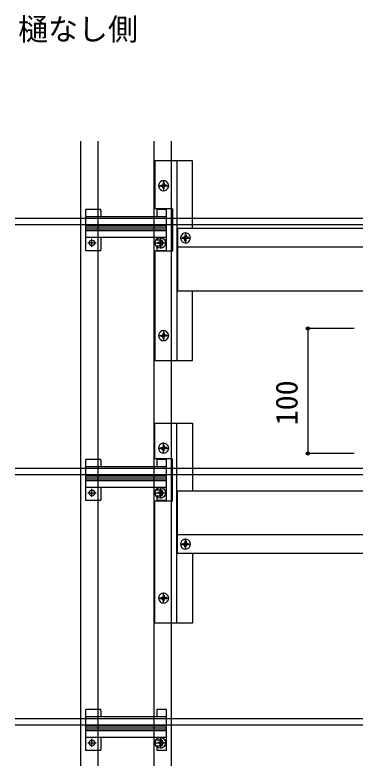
# Model space of a CAD drawing. Units: millimetres, scale not verified. Extents: x -1050 to 1050, y -1566 to 1557.
# Drawn here: x 63 to 336, y -171 to 430 of the extents above; entities that cross this region are included whole.
import ezdxf
from ezdxf.enums import TextEntityAlignment as Align

# ---------------------------------------------------------------- set-up
doc = ezdxf.new("R2010")
doc.units = ezdxf.units.MM
doc.header["$LTSCALE"] = 8
for name, color, linetype in [('0-1_USER1', 3, 'Continuous'), ('0-3_YKK_12', 2, 'Continuous'), ('0-4_YKK_13', 4, 'Continuous'), ('0-6_YKK_D', 6, 'Continuous')]:
    doc.layers.add(name, color=color, linetype=linetype)
doc.styles.add('ＭＳ ゴシック', font='')
doc.styles.get('ＭＳ ゴシック').set_extended_font_data('MS Gothic')

msp = doc.modelspace()

# ---------------------------------------------------------------- linework, layer by layer
at = {"layer": '0-3_YKK_12'}
for p, q in [((115.302, -170.635), (115.302, 329.365)), ((129.302, -170.635), (129.302, 329.365)), ((174.102, -170.635), (174.102, 329.365)), ((188.102, -170.635), (188.102, 329.365)), ((749.202, 267.365), (62.702, 267.365)), ((749.202, 262.365), (62.702, 262.365)), ((192.702, 259.365), (192.702, 209.365)), ((610.702, 259.365), (192.702, 259.365)), ((610.702, 244.365), (192.702, 244.365)), ((610.702, 209.365), (192.702, 209.365)), ((362.202, 67.365), (62.702, 67.365)), ((362.202, 62.365), (62.702, 62.365)), ((610.702, 49.365), (192.702, 49.365)), ((192.702, -0.635), (192.702, 49.365)), ((610.702, 14.365), (192.702, 14.365)), ((610.702, -0.635), (192.702, -0.635)), ((62.702, -132.635), (749.202, -132.635)), ((62.702, -137.635), (749.202, -137.635))]:
    msp.add_line(p, q, dxfattribs=at)
at = {"layer": '0-4_YKK_13'}
for p, q in [((192.202, 313.665), (192.202, 153.665)), ((181.183, 294.802), (181.082, 294.284)), ((181.202, 295.91), (181.183, 294.802)), ((181.702, 298.065), (181.702, 289.265)), ((182.202, 295.91), (182.221, 294.802)), ((182.221, 294.802), (182.322, 294.284)), ((177.302, 293.665), (186.102, 293.665)), ((180.565, 294.184), (181.082, 294.284)), ((180.565, 293.145), (181.082, 293.045)), ((181.183, 292.528), (181.082, 293.045)), ((181.202, 291.42), (181.183, 292.528)), ((182.202, 291.42), (182.221, 292.528)), ((182.221, 292.528), (182.322, 293.045)), ((182.839, 294.184), (182.322, 294.284)), ((182.839, 293.145), (182.322, 293.045)), ((183.947, 294.165), (182.839, 294.184)), ((183.947, 293.165), (182.839, 293.145)), ((131.302, 274.665), (119.302, 274.665)), ((119.302, 273.665), (119.302, 274.665)), ((119.302, 268.765), (119.302, 273.665)), ((131.302, 273.665), (131.302, 274.665)), ((131.302, 273.665), (131.302, 268.765)), ((188.702, 275.165), (174.702, 275.165)), ((176.302, 273.665), (176.302, 268.765)), ((184.102, 273.665), (184.102, 274.665)), ((184.102, 268.765), (184.102, 273.665)), ((184.102, 268.765), (119.302, 268.765)), ((119.302, 267.439), (119.302, 268.765)), ((119.302, 262.577), (119.302, 267.439)), ((184.102, 267.439), (184.102, 268.765)), ((184.102, 262.577), (184.102, 267.439)), ((119.302, 261.677), (119.302, 262.577)), ((119.302, 262.095), (184.102, 262.095)), ((119.302, 260.779), (119.302, 261.677)), ((119.302, 260.629), (119.302, 260.779)), ((119.302, 260.709), (184.102, 260.709)), ((119.302, 259.201), (119.302, 260.629)), ((119.302, 259.051), (119.302, 259.201)), ((119.302, 259.12), (184.102, 259.12)), ((119.302, 258.152), (119.302, 259.051)), ((184.102, 261.677), (184.102, 262.577)), ((184.102, 260.779), (184.102, 261.677)), ((184.102, 260.629), (184.102, 260.779)), ((184.102, 259.201), (184.102, 260.629)), ((184.102, 259.051), (184.102, 259.201)), ((184.102, 258.152), (184.102, 259.051)), ((119.302, 257.252), (119.302, 258.152)), ((119.302, 257.735), (184.102, 257.735)), ((119.302, 253.79), (119.302, 257.252)), ((119.302, 252.465), (119.302, 253.79)), ((119.302, 252.465), (184.102, 252.465)), ((119.302, 242.665), (119.302, 252.465)), ((131.302, 252.465), (131.302, 242.665)), ((176.302, 252.465), (176.302, 250.115)), ((179.102, 252.415), (179.102, 243.315)), ((184.102, 257.252), (184.102, 258.152)), ((184.102, 253.79), (184.102, 257.252)), ((184.102, 252.465), (184.102, 253.79)), ((184.102, 242.665), (184.102, 252.465)), ((198.065, 252.384), (198.582, 252.485)), ((198.683, 253.002), (198.582, 252.485)), ((198.702, 254.11), (198.683, 253.002)), ((199.202, 256.265), (199.202, 247.465)), ((199.702, 254.11), (199.721, 253.002)), ((199.721, 253.002), (199.822, 252.485)), ((200.339, 252.384), (199.822, 252.485)), ((201.447, 252.365), (200.339, 252.384)), ((121.052, 247.865), (127.552, 247.865)), ((124.302, 244.615), (124.302, 251.115)), ((174.552, 247.865), (183.652, 247.865)), ((175.852, 247.865), (182.352, 247.865)), ((179.102, 250.115), (176.302, 250.115)), ((177.027, 248.215), (177.027, 247.515)), ((178.252, 248.215), (177.027, 248.215)), ((178.252, 247.515), (177.027, 247.515)), ((179.452, 249.94), (178.752, 249.94)), ((178.752, 249.94), (178.752, 248.715)), ((178.752, 247.015), (178.752, 245.79)), ((179.102, 244.615), (179.102, 251.115)), ((179.452, 249.94), (179.452, 248.715)), ((179.452, 247.015), (179.452, 245.79)), ((181.177, 248.215), (179.952, 248.215)), ((181.177, 247.515), (179.952, 247.515)), ((181.177, 248.215), (181.177, 247.515)), ((194.802, 251.865), (203.602, 251.865)), ((198.065, 251.345), (198.582, 251.245)), ((198.683, 250.728), (198.582, 251.245)), ((198.702, 249.62), (198.683, 250.728)), ((199.702, 249.62), (199.721, 250.728)), ((199.721, 250.728), (199.822, 251.245)), ((200.339, 251.345), (199.822, 251.245)), ((201.447, 251.365), (200.339, 251.345)), ((131.302, 241.665), (131.302, 242.665)), ((176.302, 245.615), (179.102, 245.615)), ((176.302, 245.615), (176.302, 242.665)), ((176.302, 242.665), (176.302, 241.665)), ((184.102, 241.665), (176.302, 241.665)), ((179.452, 245.79), (178.752, 245.79)), ((184.102, 241.665), (184.102, 242.665)), ((180.565, 174.184), (181.082, 174.284)), ((181.183, 174.802), (181.082, 174.284)), ((181.202, 175.91), (181.183, 174.802)), ((181.702, 178.065), (181.702, 169.265)), ((182.202, 175.91), (182.221, 174.802)), ((182.221, 174.802), (182.322, 174.284)), ((182.839, 174.184), (182.322, 174.284)), ((177.302, 173.665), (186.102, 173.665)), ((180.565, 173.145), (181.082, 173.045)), ((181.183, 172.528), (181.082, 173.045)), ((181.202, 171.42), (181.183, 172.528)), ((182.202, 171.42), (182.221, 172.528)), ((182.221, 172.528), (182.322, 173.045)), ((182.839, 173.145), (182.322, 173.045)), ((183.947, 174.165), (182.839, 174.184)), ((183.947, 173.165), (182.839, 173.145)), ((192.202, -56.335), (192.202, 103.665)), ((180.565, 84.184), (181.082, 84.285)), ((181.183, 84.802), (181.082, 84.285)), ((181.202, 85.91), (181.183, 84.802)), ((181.702, 79.265), (181.702, 88.065)), ((182.202, 85.91), (182.221, 84.802)), ((182.221, 84.802), (182.322, 84.285)), ((182.839, 84.184), (182.322, 84.285)), ((183.947, 84.165), (182.839, 84.184)), ((177.302, 83.665), (186.102, 83.665)), ((180.565, 83.146), (181.082, 83.045)), ((181.183, 82.528), (181.082, 83.045)), ((181.202, 81.42), (181.183, 82.528)), ((182.202, 81.42), (182.221, 82.528)), ((182.221, 82.528), (182.322, 83.045)), ((182.839, 83.146), (182.322, 83.045)), ((183.947, 83.165), (182.839, 83.146)), ((131.302, 74.665), (119.302, 74.665)), ((119.302, 73.665), (119.302, 74.665)), ((119.302, 68.765), (119.302, 73.665)), ((131.302, 73.665), (131.302, 74.665)), ((131.302, 73.665), (131.302, 68.765)), ((176.302, 73.665), (176.302, 68.765)), ((184.102, 73.665), (184.102, 74.665)), ((184.102, 68.765), (184.102, 73.665)), ((184.102, 68.765), (119.302, 68.765)), ((119.302, 67.439), (119.302, 68.765)), ((119.302, 62.577), (119.302, 67.439)), ((184.102, 67.439), (184.102, 68.765)), ((184.102, 62.577), (184.102, 67.439)), ((119.302, 61.677), (119.302, 62.577)), ((119.302, 62.095), (184.102, 62.095)), ((119.302, 60.779), (119.302, 61.677)), ((119.302, 60.629), (119.302, 60.779)), ((119.302, 60.709), (184.102, 60.709)), ((119.302, 59.201), (119.302, 60.629)), ((184.102, 61.677), (184.102, 62.577)), ((184.102, 60.779), (184.102, 61.677)), ((184.102, 60.629), (184.102, 60.779)), ((184.102, 59.201), (184.102, 60.629)), ((119.302, 59.051), (119.302, 59.201)), ((119.302, 59.12), (184.102, 59.12)), ((119.302, 58.152), (119.302, 59.051)), ((119.302, 57.252), (119.302, 58.152)), ((119.302, 57.735), (184.102, 57.735)), ((119.302, 53.79), (119.302, 57.252)), ((184.102, 59.051), (184.102, 59.201)), ((184.102, 58.152), (184.102, 59.051)), ((184.102, 57.252), (184.102, 58.152)), ((184.102, 53.79), (184.102, 57.252)), ((119.302, 52.465), (119.302, 53.79)), ((119.302, 52.465), (184.102, 52.465)), ((119.302, 42.665), (119.302, 52.465)), ((124.302, 44.615), (124.302, 51.115)), ((131.302, 52.465), (131.302, 42.665)), ((176.302, 52.465), (176.302, 50.115)), ((179.102, 50.115), (176.302, 50.115)), ((177.027, 48.215), (177.027, 47.515)), ((178.252, 48.215), (177.027, 48.215)), ((179.452, 49.94), (178.752, 49.94)), ((178.752, 49.94), (178.752, 48.715)), ((179.102, 52.415), (179.102, 43.315)), ((179.102, 44.615), (179.102, 51.115)), ((179.452, 49.94), (179.452, 48.715)), ((181.177, 48.215), (179.952, 48.215)), ((181.177, 48.215), (181.177, 47.515)), ((184.102, 52.465), (184.102, 53.79)), ((184.102, 42.665), (184.102, 52.465)), ((121.052, 47.865), (127.552, 47.865)), ((131.302, 41.665), (131.302, 42.665)), ((174.552, 47.865), (183.652, 47.865)), ((175.852, 47.865), (182.352, 47.865)), ((176.302, 45.615), (179.102, 45.615)), ((176.302, 45.615), (176.302, 42.665)), ((176.302, 42.665), (176.302, 41.665)), ((178.252, 47.515), (177.027, 47.515)), ((178.752, 47.015), (178.752, 45.79)), ((179.452, 45.79), (178.752, 45.79)), ((179.452, 47.015), (179.452, 45.79)), ((181.177, 47.515), (179.952, 47.515)), ((184.102, 41.665), (184.102, 42.665)), ((188.702, 41.165), (174.702, 41.165)), ((184.102, 41.665), (176.302, 41.665)), ((194.802, 6.865), (203.602, 6.865)), ((198.065, 7.384), (198.582, 7.485)), ((198.065, 6.345), (198.582, 6.245)), ((198.683, 8.002), (198.582, 7.485)), ((198.683, 5.728), (198.582, 6.245)), ((198.702, 9.11), (198.683, 8.002)), ((199.202, 2.465), (199.202, 11.265)), ((199.702, 9.11), (199.721, 8.002)), ((199.721, 8.002), (199.822, 7.485)), ((199.721, 5.728), (199.822, 6.245)), ((200.339, 7.384), (199.822, 7.485)), ((200.339, 6.345), (199.822, 6.245)), ((201.447, 7.365), (200.339, 7.384)), ((201.447, 6.365), (200.339, 6.345)), ((198.702, 4.62), (198.683, 5.728)), ((199.702, 4.62), (199.721, 5.728)), ((180.565, -35.816), (181.082, -35.715)), ((181.183, -35.198), (181.082, -35.715)), ((181.202, -34.09), (181.183, -35.198)), ((181.702, -40.735), (181.702, -31.935)), ((182.202, -34.09), (182.221, -35.198)), ((182.221, -35.198), (182.322, -35.715)), ((182.839, -35.816), (182.322, -35.715)), ((183.947, -35.835), (182.839, -35.816)), ((177.302, -36.335), (186.102, -36.335)), ((180.565, -36.854), (181.082, -36.955)), ((181.183, -37.472), (181.082, -36.955)), ((181.202, -38.58), (181.183, -37.472)), ((182.202, -38.58), (182.221, -37.472)), ((182.221, -37.472), (182.322, -36.955)), ((182.839, -36.854), (182.322, -36.955)), ((183.947, -36.835), (182.839, -36.854)), ((131.302, -125.335), (119.302, -125.335)), ((119.302, -126.335), (119.302, -125.335)), ((131.302, -126.335), (131.302, -125.335)), ((184.102, -126.335), (184.102, -125.335)), ((119.302, -131.235), (119.302, -126.335)), ((184.102, -131.235), (119.302, -131.235)), ((119.302, -132.561), (119.302, -131.235)), ((131.302, -126.335), (131.302, -131.235)), ((176.302, -126.335), (176.302, -131.235)), ((184.102, -131.235), (184.102, -126.335)), ((184.102, -132.561), (184.102, -131.235)), ((119.302, -137.423), (119.302, -132.561)), ((119.302, -138.323), (119.302, -137.423)), ((119.302, -137.905), (184.102, -137.905)), ((184.102, -137.423), (184.102, -132.561)), ((184.102, -138.323), (184.102, -137.423)), ((119.302, -139.221), (119.302, -138.323)), ((119.302, -139.371), (119.302, -139.221)), ((119.302, -139.291), (184.102, -139.291)), ((119.302, -140.799), (119.302, -139.371)), ((119.302, -140.949), (119.302, -140.799)), ((119.302, -140.88), (184.102, -140.88)), ((119.302, -141.848), (119.302, -140.949)), ((119.302, -142.748), (119.302, -141.848)), ((119.302, -142.265), (184.102, -142.265)), ((119.302, -146.21), (119.302, -142.748)), ((184.102, -139.221), (184.102, -138.323)), ((184.102, -139.371), (184.102, -139.221)), ((184.102, -140.799), (184.102, -139.371)), ((184.102, -140.949), (184.102, -140.799)), ((184.102, -141.848), (184.102, -140.949)), ((184.102, -142.748), (184.102, -141.848)), ((184.102, -146.21), (184.102, -142.748)), ((119.302, -147.535), (119.302, -146.21)), ((119.302, -147.535), (184.102, -147.535)), ((119.302, -157.335), (119.302, -147.535)), ((124.302, -155.385), (124.302, -148.885)), ((131.302, -147.535), (131.302, -157.335)), ((176.302, -147.535), (176.302, -149.885)), ((179.102, -149.885), (176.302, -149.885)), ((179.452, -150.06), (178.752, -150.06)), ((178.752, -150.06), (178.752, -151.285)), ((179.102, -147.585), (179.102, -156.685)), ((179.102, -155.385), (179.102, -148.885)), ((179.452, -150.06), (179.452, -151.285)), ((184.102, -147.535), (184.102, -146.21)), ((184.102, -157.335), (184.102, -147.535)), ((121.052, -152.135), (127.552, -152.135)), ((174.552, -152.135), (183.652, -152.135)), ((175.852, -152.135), (182.352, -152.135)), ((176.302, -154.385), (179.102, -154.385)), ((176.302, -154.385), (176.302, -157.335)), ((177.027, -151.785), (177.027, -152.485)), ((178.252, -151.785), (177.027, -151.785)), ((178.252, -152.485), (177.027, -152.485)), ((178.752, -152.985), (178.752, -154.21)), ((179.452, -154.21), (178.752, -154.21)), ((179.452, -152.985), (179.452, -154.21)), ((181.177, -151.785), (179.952, -151.785)), ((181.177, -152.485), (179.952, -152.485)), ((181.177, -151.785), (181.177, -152.485)), ((131.302, -158.335), (131.302, -157.335)), ((176.302, -157.335), (176.302, -158.335)), ((184.102, -158.335), (176.302, -158.335)), ((184.102, -158.335), (184.102, -157.335))]:
    msp.add_line(p, q, dxfattribs=at)
for points in [[(204.702, 259.365), (204.702, 313.665), (174.702, 313.665), (174.702, 275.165)], [(179.457, 294.165), (180.33, 294.18), (180.565, 294.184)], [(179.457, 293.165), (180.33, 293.149), (180.565, 293.145)], [(188.702, 275.165), (188.702, 241.165), (174.702, 241.165)], [(184.102, 274.665), (176.302, 274.665), (176.302, 273.665)], [(196.957, 252.365), (197.83, 252.38), (198.065, 252.384)], [(196.957, 251.365), (197.83, 251.349), (198.065, 251.345)], [(131.302, 241.665), (119.302, 241.665), (119.302, 242.665)], [(174.702, 241.165), (174.702, 153.665), (204.702, 153.665), (204.702, 209.365)], [(179.457, 174.165), (180.33, 174.18), (180.565, 174.184)], [(179.457, 173.165), (180.33, 173.149), (180.565, 173.145)], [(174.702, 75.165), (174.702, 103.665), (204.702, 103.665), (204.702, 49.365)], [(179.457, 84.165), (180.33, 84.18), (180.565, 84.184)], [(179.457, 83.165), (180.33, 83.15), (180.565, 83.146)], [(188.702, 41.165), (188.702, 75.165), (174.702, 75.165)], [(184.102, 74.665), (176.302, 74.665), (176.302, 73.665)], [(131.302, 41.665), (119.302, 41.665), (119.302, 42.665)], [(204.702, -0.635), (204.702, -56.335), (174.702, -56.335), (174.702, 41.165)], [(196.957, 7.365), (197.83, 7.38), (198.065, 7.384)], [(196.957, 6.365), (197.83, 6.349), (198.065, 6.345)], [(179.457, -35.835), (180.33, -35.82), (180.565, -35.816)], [(179.457, -36.835), (180.33, -36.85), (180.565, -36.854)], [(184.102, -125.335), (176.302, -125.335), (176.302, -126.335)], [(131.302, -158.335), (119.302, -158.335), (119.302, -157.335)]]:
    msp.add_lwpolyline(points, dxfattribs=at)
for centre, radius in [((124.302, 247.865), 2.25), ((179.102, 247.865), 4.25), ((124.302, 47.865), 2.25), ((179.102, 47.865), 4.25), ((124.302, -152.135), 2.25), ((179.102, -152.135), 4.25)]:
    msp.add_circle(centre, radius, dxfattribs=at)
for centre, radius, start, end in [((181.702, 293.665), 4, 110.06212, 249.93788), ((181.702, 293.665), 4, 249.93788, 110.06212), ((181.702, 293.665), 2.3, 77.44414, 102.55586), ((181.702, 293.665), 2.3, 167.44414, 192.55586), ((181.702, 293.665), 2.3, 257.44414, 282.55586), ((181.702, 293.665), 2.3, 347.44414, 12.55586), ((199.202, 251.865), 4, 110.06212, 249.93788), ((199.202, 251.865), 2.3, 167.44414, 192.55586), ((199.202, 251.865), 4, 249.93788, 110.06212), ((199.202, 251.865), 2.3, 77.44414, 102.55586), ((199.202, 251.865), 2.3, 347.44414, 12.55586), ((178.252, 248.715), 0.5, 270, 0), ((178.252, 247.015), 0.5, 0, 90), ((179.102, 247.865), 2.25, 270, 90), ((179.952, 248.715), 0.5, 180, 270), ((179.952, 247.015), 0.5, 90, 180), ((199.202, 251.865), 2.3, 257.44414, 282.55586), ((181.702, 173.665), 4, 110.06212, 249.93788), ((181.702, 173.665), 4, 249.93788, 110.06212), ((181.702, 173.665), 2.3, 77.44414, 102.55586), ((181.702, 173.665), 2.3, 167.44414, 192.55586), ((181.702, 173.665), 2.3, 257.44414, 282.55586), ((181.702, 173.665), 2.3, 347.44414, 12.55586), ((181.702, 83.665), 4, 110.06212, 249.93788), ((181.702, 83.665), 2.3, 167.44414, 192.55586), ((181.702, 83.665), 4, 249.93788, 110.06212), ((181.702, 83.665), 2.3, 77.44414, 102.55586), ((181.702, 83.665), 2.3, 347.44414, 12.55586), ((181.702, 83.665), 2.3, 257.44414, 282.55586), ((178.252, 48.715), 0.5, 270, 0), ((179.102, 47.865), 2.25, 270, 90), ((179.952, 48.715), 0.5, 180, 270), ((178.252, 47.015), 0.5, 0, 90), ((179.952, 47.015), 0.5, 90, 180), ((199.202, 6.865), 4, 110.06212, 249.93788), ((199.202, 6.865), 2.3, 167.44414, 192.55586), ((199.202, 6.865), 4, 249.93788, 110.06212), ((199.202, 6.865), 2.3, 77.44414, 102.55586), ((199.202, 6.865), 2.3, 347.44414, 12.55586), ((199.202, 6.865), 2.3, 257.44414, 282.55586), ((181.702, -36.335), 4, 110.06212, 249.93788), ((181.702, -36.335), 2.3, 167.44414, 192.55586), ((181.702, -36.335), 4, 249.93788, 110.06212), ((181.702, -36.335), 2.3, 77.44414, 102.55586), ((181.702, -36.335), 2.3, 347.44414, 12.55586), ((181.702, -36.335), 2.3, 257.44414, 282.55586), ((179.102, -152.135), 2.25, 270, 90), ((178.252, -151.285), 0.5, 270, 0), ((178.252, -152.985), 0.5, 0, 90), ((179.952, -151.285), 0.5, 180, 270), ((179.952, -152.985), 0.5, 90, 180)]:
    msp.add_arc(centre, radius, start, end, dxfattribs=at)
at = {"layer": '0-6_YKK_D'}
for p, q in [((334.202, 179.365), (296.202, 179.365)), ((297.202, 179.365), (297.202, 79.365)), ((334.202, 79.365), (296.202, 79.365))]:
    msp.add_line(p, q, dxfattribs=at)
for centre in [(297.202, 179.365), (297.202, 79.365)]:
    msp.add_circle(centre, 1.275, dxfattribs=at)

# ---------------------------------------------------------------- texts
at = {"layer": '0-1_USER1', "style": 'ＭＳ ゴシック'}
msp.add_text('樋なし側', height=17.6, dxfattribs=at).set_placement((65.118, 404.77), align=Align.BOTTOM_LEFT)
at = {"layer": '0-6_YKK_D', "style": 'ＭＳ ゴシック'}
msp.add_text('100', height=17.6, rotation=90, dxfattribs=at).set_placement((294.202, 101.956), align=Align.BOTTOM_LEFT)

doc.saveas('drawing.dxf')
